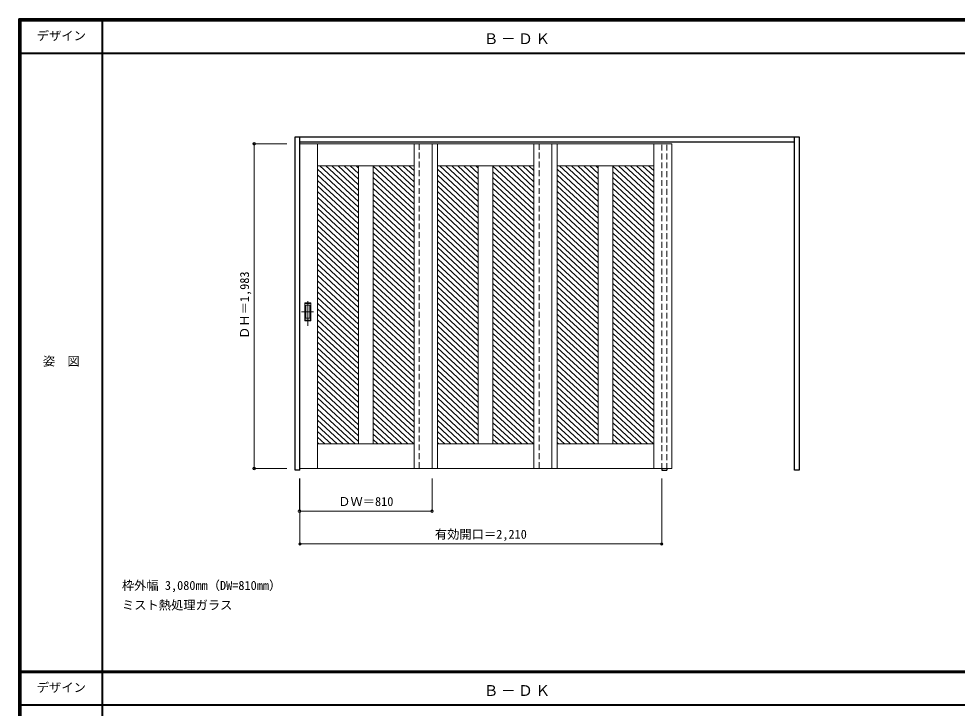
# Model space of a CAD drawing. Units: millimetres, scale not verified. Extents: x -6000 to 5700, y -4307 to 4175.
# Drawn here: x -6000 to -267, y -36 to 4175 of the extents above; entities that cross this region are included whole.
import ezdxf
from ezdxf.enums import TextEntityAlignment as Align

# ---------------------------------------------------------------- set-up
doc = ezdxf.new("R2010")
doc.units = ezdxf.units.MM
doc.header["$LTSCALE"] = 30
doc.header["$PDMODE"] = 32
doc.header["$PDSIZE"] = 15
doc.linetypes.add('CHAIN1', pattern=[8, 5, -1, 1, -1])
doc.linetypes.add('DASHED1', pattern=[1.8, 1.2, -0.6])
for name, color, linetype, lineweight in [('0-2_扉', 7, 'Continuous', 18), ('0-4_枠', 3, 'Continuous', 25), ('0-6_引手', 7, 'Continuous', 18), ('0-A_文字', 7, 'Continuous', 18), ('0-B_寸法', 7, 'Continuous', 9), ('0-C_ハッチ', 4, 'Continuous', 9), ('F-1_枠', 6, 'Continuous', 40)]:
    doc.layers.add(name, color=color, linetype=linetype, lineweight=lineweight)
doc.layers.add('F-A_文字', color=7, linetype='Continuous')
doc.styles.add('ＭＳ ゴシック', font='')
doc.styles.get('ＭＳ ゴシック').set_extended_font_data('MS Gothic')

msp = doc.modelspace()

# ---------------------------------------------------------------- linework, layer by layer
at = {"layer": '0-2_扉', "color": 4, "linetype": 'DASHED1', "lineweight": 9}
for p, q in [((-4285, 3411.5), (-4282, 3411.5)), ((-4285, 1428.5), (-4285, 3411.5)), ((-3553, 3411.5), (-3553, 1428.5)), ((-2821, 3411.5), (-2821, 1428.5)), ((-2821, 3411.5), (-2821, 1428.5)), ((-4282, 1428.5), (-4285, 1428.5))]:
    msp.add_line(p, q, dxfattribs=at)
at = {"layer": '0-2_扉'}
for p, q in [((-3475, 3411.5), (-4282, 3411.5)), ((-4175, 3411.5), (-4175, 1428.5)), ((-3585, 3411.5), (-3585, 1428.5)), ((-2743, 3411.5), (-3550, 3411.5)), ((-3475, 3411.5), (-3475, 1428.5)), ((-3443, 3411.5), (-3443, 1428.5)), ((-2853, 3411.5), (-2853, 1428.5)), ((-2011, 3411.5), (-2818, 3411.5)), ((-2743, 3411.5), (-2743, 1428.5)), ((-2711, 3411.5), (-2711, 1428.5)), ((-2121, 3411.5), (-2121, 1428.5)), ((-2011, 3411.5), (-2011, 1428.5)), ((-3585, 3276.5), (-4175, 3276.5)), ((-3925, 3276.5), (-3925, 1578.5)), ((-3835, 3276.5), (-3835, 1578.5)), ((-2853, 3276.5), (-3443, 3276.5)), ((-3193, 3276.5), (-3193, 1578.5)), ((-3103, 3276.5), (-3103, 1578.5)), ((-2121, 3276.5), (-2711, 3276.5)), ((-2461, 3276.5), (-2461, 1578.5)), ((-2371, 3276.5), (-2371, 1578.5)), ((-3585, 1578.5), (-4175, 1578.5)), ((-2853, 1578.5), (-3443, 1578.5)), ((-2121, 1578.5), (-2711, 1578.5)), ((-3475, 1428.5), (-4282, 1428.5)), ((-2743, 1428.5), (-3550, 1428.5)), ((-2011, 1428.5), (-2818, 1428.5))]:
    msp.add_line(p, q, dxfattribs=at)
at = {"layer": '0-4_枠'}
for p, q in [((-4282, 1418), (-4282, 3453)), ((-1262, 1418), (-1262, 3453)), ((-4282, 3423), (-1262, 3423)), ((-2072, 1428.5), (-2072, 1418)), ((-2072, 1418), (-2042, 1418)), ((-2042, 1428.5), (-2042, 1418)), ((-1232, 1418), (-1262, 1418))]:
    msp.add_line(p, q, dxfattribs=at)
at = {"layer": '0-4_枠', "color": 4, "linetype": 'DASHED1', "lineweight": 9}
for p, q in [((-2072, 1426), (-2072, 3423)), ((-2042, 1426), (-2042, 3423))]:
    msp.add_line(p, q, dxfattribs=at)
at = {"layer": '0-4_枠'}
for points in [[(-4282, 1418), (-4312, 1418), (-4312, 3453)], [(-4312, 3453), (-1232, 3453), (-1232, 1418)]]:
    msp.add_lwpolyline(points, dxfattribs=at)
at = {"layer": '0-6_引手', "linetype": 'CHAIN1'}
for p, q in [((-4234, 2300.77), (-4234, 2471.62)), ((-4272.07, 2386), (-4199.56, 2386))]:
    msp.add_line(p, q, dxfattribs=at)
at = {"layer": '0-6_引手'}
for p, q in [((-4253, 2441), (-4215, 2441)), ((-4253, 2331), (-4253, 2441)), ((-4246.5, 2425), (-4221.5, 2425)), ((-4246.5, 2347), (-4246.5, 2425)), ((-4221.5, 2347), (-4221.5, 2425)), ((-4215, 2331), (-4215, 2441)), ((-4253, 2331), (-4215, 2331)), ((-4246.5, 2347), (-4221.5, 2347))]:
    msp.add_line(p, q, dxfattribs=at)
at = {"layer": '0-6_引手', "linetype": 'DASHED1'}
for p, q in [((-4218, 2335), (-4218, 2437)), ((-4250, 2335), (-4218, 2335))]:
    msp.add_line(p, q, dxfattribs=at)
msp.add_lwpolyline([(-4250, 2335), (-4250, 2437), (-4218, 2437)], dxfattribs=at)
at = {"layer": '0-B_寸法', "color": 4}
for p, q in [((-4562, 3411.5), (-4562, 1428.5)), ((-4562, 3411.5), (-4362, 3411.5)), ((-4562, 1428.5), (-4362, 1428.5)), ((-4285, 1168), (-4285, 1368)), ((-4282, 968), (-4282, 1368)), ((-3475, 1168), (-3475, 1368)), ((-2072, 968), (-2072, 1368)), ((-4285, 1168), (-3475, 1168)), ((-4282, 968), (-2072, 968))]:
    msp.add_line(p, q, dxfattribs=at)
at = {"layer": '0-B_寸法'}
for p in [(-4562, 3411.5), (-4562, 1428.5), (-4285, 1168), (-3475, 1168), (-4282, 968), (-2072, 968)]:
    msp.add_point(p, dxfattribs=at)
at = {"layer": '0-C_ハッチ'}
for p, q in [((-4160.1, 3276.5), (-3925, 3058.82)), ((-4123.3, 3276.5), (-3925, 3092.89)), ((-4086.5, 3276.5), (-3925, 3126.96)), ((-4049.71, 3276.5), (-3925, 3161.03)), ((-4012.91, 3276.5), (-3925, 3195.1)), ((-3976.11, 3276.5), (-3925, 3229.17)), ((-3939.32, 3276.5), (-3925, 3263.25)), ((-3837.13, 3276.5), (-3585, 3043.05)), ((-3800.33, 3276.5), (-3585, 3077.12)), ((-3763.53, 3276.5), (-3585, 3111.19)), ((-3726.74, 3276.5), (-3585, 3145.26)), ((-3689.94, 3276.5), (-3585, 3179.33)), ((-3653.14, 3276.5), (-3585, 3213.4)), ((-3616.35, 3276.5), (-3585, 3247.47)), ((-3428.1, 3276.5), (-3193, 3058.82)), ((-3391.3, 3276.5), (-3193, 3092.89)), ((-3354.5, 3276.5), (-3193, 3126.96)), ((-3317.71, 3276.5), (-3193, 3161.03)), ((-3280.91, 3276.5), (-3193, 3195.1)), ((-3244.11, 3276.5), (-3193, 3229.17)), ((-3207.32, 3276.5), (-3193, 3263.25)), ((-3105.13, 3276.5), (-2853, 3043.05)), ((-3068.33, 3276.5), (-2853, 3077.12)), ((-3031.53, 3276.5), (-2853, 3111.19)), ((-2994.74, 3276.5), (-2853, 3145.26)), ((-2957.94, 3276.5), (-2853, 3179.33)), ((-2921.14, 3276.5), (-2853, 3213.4)), ((-2884.35, 3276.5), (-2853, 3247.47)), ((-2696.1, 3276.5), (-2461, 3058.82)), ((-2659.3, 3276.5), (-2461, 3092.89)), ((-2622.5, 3276.5), (-2461, 3126.96)), ((-2585.71, 3276.5), (-2461, 3161.03)), ((-2548.91, 3276.5), (-2461, 3195.1)), ((-2512.11, 3276.5), (-2461, 3229.17)), ((-2475.32, 3276.5), (-2461, 3263.25)), ((-2373.13, 3276.5), (-2121, 3043.05)), ((-2336.33, 3276.5), (-2121, 3077.12)), ((-2299.53, 3276.5), (-2121, 3111.19)), ((-2262.74, 3276.5), (-2121, 3145.26)), ((-2225.94, 3276.5), (-2121, 3179.33)), ((-2189.14, 3276.5), (-2121, 3213.4)), ((-2152.35, 3276.5), (-2121, 3247.47)), ((-4175, 3256.23), (-3925, 3024.75)), ((-4175, 3222.16), (-3925, 2990.68)), ((-3835, 3240.46), (-3585, 3008.98)), ((-3443, 3256.23), (-3193, 3024.75)), ((-3443, 3222.16), (-3193, 2990.68)), ((-3103, 3240.46), (-2853, 3008.98)), ((-2711, 3256.23), (-2461, 3024.75)), ((-2711, 3222.16), (-2461, 2990.68)), ((-2371, 3240.46), (-2121, 3008.98)), ((-4175, 3188.09), (-3925, 2956.61)), ((-4175, 3154.02), (-3925, 2922.54)), ((-3835, 3206.39), (-3585, 2974.91)), ((-3835, 3172.32), (-3585, 2940.84)), ((-3443, 3188.09), (-3193, 2956.61)), ((-3443, 3154.02), (-3193, 2922.54)), ((-3103, 3206.39), (-2853, 2974.91)), ((-3103, 3172.32), (-2853, 2940.84)), ((-2711, 3188.09), (-2461, 2956.61)), ((-2711, 3154.02), (-2461, 2922.54)), ((-2371, 3206.39), (-2121, 2974.91)), ((-2371, 3172.32), (-2121, 2940.84)), ((-4175, 3119.95), (-3925, 2888.46)), ((-3835, 3138.25), (-3585, 2906.76)), ((-3835, 3104.17), (-3585, 2872.69)), ((-3443, 3119.95), (-3193, 2888.46)), ((-3103, 3138.25), (-2853, 2906.76)), ((-3103, 3104.17), (-2853, 2872.69)), ((-2711, 3119.95), (-2461, 2888.46)), ((-2371, 3138.25), (-2121, 2906.76)), ((-2371, 3104.17), (-2121, 2872.69)), ((-4175, 3085.87), (-3925, 2854.39)), ((-4175, 3051.8), (-3925, 2820.32)), ((-3835, 3070.1), (-3585, 2838.62)), ((-3443, 3085.87), (-3193, 2854.39)), ((-3443, 3051.8), (-3193, 2820.32)), ((-3103, 3070.1), (-2853, 2838.62)), ((-2711, 3085.87), (-2461, 2854.39)), ((-2711, 3051.8), (-2461, 2820.32)), ((-2371, 3070.1), (-2121, 2838.62)), ((-4175, 3017.73), (-3925, 2786.25)), ((-4175, 2983.66), (-3925, 2752.18)), ((-3835, 3036.03), (-3585, 2804.55)), ((-3835, 3001.96), (-3585, 2770.48)), ((-3443, 3017.73), (-3193, 2786.25)), ((-3443, 2983.66), (-3193, 2752.18)), ((-3103, 3036.03), (-2853, 2804.55)), ((-3103, 3001.96), (-2853, 2770.48)), ((-2711, 3017.73), (-2461, 2786.25)), ((-2711, 2983.66), (-2461, 2752.18)), ((-2371, 3036.03), (-2121, 2804.55)), ((-2371, 3001.96), (-2121, 2770.48)), ((-4175, 2949.59), (-3925, 2718.11)), ((-3835, 2967.89), (-3585, 2736.41)), ((-3835, 2933.82), (-3585, 2702.34)), ((-3443, 2949.59), (-3193, 2718.11)), ((-3103, 2967.89), (-2853, 2736.41)), ((-3103, 2933.82), (-2853, 2702.34)), ((-2711, 2949.59), (-2461, 2718.11)), ((-2371, 2967.89), (-2121, 2736.41)), ((-2371, 2933.82), (-2121, 2702.34)), ((-4175, 2915.52), (-3925, 2684.04)), ((-4175, 2881.45), (-3925, 2649.97)), ((-3835, 2899.75), (-3585, 2668.27)), ((-3443, 2915.52), (-3193, 2684.04)), ((-3443, 2881.45), (-3193, 2649.97)), ((-3103, 2899.75), (-2853, 2668.27)), ((-2711, 2915.52), (-2461, 2684.04)), ((-2711, 2881.45), (-2461, 2649.97)), ((-2371, 2899.75), (-2121, 2668.27)), ((-4175, 2847.38), (-3925, 2615.9)), ((-4175, 2813.31), (-3925, 2581.82)), ((-3835, 2865.68), (-3585, 2634.2)), ((-3835, 2831.61), (-3585, 2600.12)), ((-3443, 2847.38), (-3193, 2615.9)), ((-3443, 2813.31), (-3193, 2581.82)), ((-3103, 2865.68), (-2853, 2634.2)), ((-3103, 2831.61), (-2853, 2600.12)), ((-2711, 2847.38), (-2461, 2615.9)), ((-2711, 2813.31), (-2461, 2581.82)), ((-2371, 2865.68), (-2121, 2634.2)), ((-2371, 2831.61), (-2121, 2600.12)), ((-4175, 2779.24), (-3925, 2547.75)), ((-3835, 2797.54), (-3585, 2566.05)), ((-3835, 2763.46), (-3585, 2531.98)), ((-3443, 2779.24), (-3193, 2547.75)), ((-3103, 2797.54), (-2853, 2566.05)), ((-3103, 2763.46), (-2853, 2531.98)), ((-2711, 2779.24), (-2461, 2547.75)), ((-2371, 2797.54), (-2121, 2566.05)), ((-2371, 2763.46), (-2121, 2531.98)), ((-4175, 2745.16), (-3925, 2513.68)), ((-4175, 2711.09), (-3925, 2479.61)), ((-3835, 2729.39), (-3585, 2497.91)), ((-3835, 2695.32), (-3585, 2463.84)), ((-3443, 2745.16), (-3193, 2513.68)), ((-3443, 2711.09), (-3193, 2479.61)), ((-3103, 2729.39), (-2853, 2497.91)), ((-3103, 2695.32), (-2853, 2463.84)), ((-2711, 2745.16), (-2461, 2513.68)), ((-2711, 2711.09), (-2461, 2479.61)), ((-2371, 2729.39), (-2121, 2497.91)), ((-2371, 2695.32), (-2121, 2463.84)), ((-4175, 2677.02), (-3925, 2445.54)), ((-4175, 2642.95), (-3925, 2411.47)), ((-3835, 2661.25), (-3585, 2429.77)), ((-3443, 2677.02), (-3193, 2445.54)), ((-3443, 2642.95), (-3193, 2411.47)), ((-3103, 2661.25), (-2853, 2429.77)), ((-2711, 2677.02), (-2461, 2445.54)), ((-2711, 2642.95), (-2461, 2411.47)), ((-2371, 2661.25), (-2121, 2429.77)), ((-4175, 2608.88), (-3925, 2377.4)), ((-3835, 2627.18), (-3585, 2395.7)), ((-3835, 2593.11), (-3585, 2361.63)), ((-3443, 2608.88), (-3193, 2377.4)), ((-3103, 2627.18), (-2853, 2395.7)), ((-3103, 2593.11), (-2853, 2361.63)), ((-2711, 2608.88), (-2461, 2377.4)), ((-2371, 2627.18), (-2121, 2395.7)), ((-2371, 2593.11), (-2121, 2361.63)), ((-4175, 2574.81), (-3925, 2343.33)), ((-4175, 2540.74), (-3925, 2309.26)), ((-3835, 2559.04), (-3585, 2327.56)), ((-3835, 2524.97), (-3585, 2293.49)), ((-3443, 2574.81), (-3193, 2343.33)), ((-3443, 2540.74), (-3193, 2309.26)), ((-3103, 2559.04), (-2853, 2327.56)), ((-3103, 2524.97), (-2853, 2293.49)), ((-2711, 2574.81), (-2461, 2343.33)), ((-2711, 2540.74), (-2461, 2309.26)), ((-2371, 2559.04), (-2121, 2327.56)), ((-2371, 2524.97), (-2121, 2293.49)), ((-4175, 2506.67), (-3925, 2275.19)), ((-4175, 2472.6), (-3925, 2241.11)), ((-3835, 2490.9), (-3585, 2259.41)), ((-3443, 2506.67), (-3193, 2275.19)), ((-3443, 2472.6), (-3193, 2241.11)), ((-3103, 2490.9), (-2853, 2259.41)), ((-2711, 2506.67), (-2461, 2275.19)), ((-2711, 2472.6), (-2461, 2241.11)), ((-2371, 2490.9), (-2121, 2259.41)), ((-4175, 2438.52), (-3925, 2207.04)), ((-3835, 2456.82), (-3585, 2225.34)), ((-3835, 2422.75), (-3585, 2191.27)), ((-3443, 2438.52), (-3193, 2207.04)), ((-3103, 2456.82), (-2853, 2225.34)), ((-3103, 2422.75), (-2853, 2191.27)), ((-2711, 2438.52), (-2461, 2207.04)), ((-2371, 2456.82), (-2121, 2225.34)), ((-2371, 2422.75), (-2121, 2191.27)), ((-4175, 2404.45), (-3925, 2172.97)), ((-4175, 2370.38), (-3925, 2138.9)), ((-3835, 2388.68), (-3585, 2157.2)), ((-3835, 2354.61), (-3585, 2123.13)), ((-3443, 2404.45), (-3193, 2172.97)), ((-3443, 2370.38), (-3193, 2138.9)), ((-3103, 2388.68), (-2853, 2157.2)), ((-3103, 2354.61), (-2853, 2123.13)), ((-2711, 2404.45), (-2461, 2172.97)), ((-2711, 2370.38), (-2461, 2138.9)), ((-2371, 2388.68), (-2121, 2157.2)), ((-2371, 2354.61), (-2121, 2123.13)), ((-4175, 2336.31), (-3925, 2104.83)), ((-4175, 2302.24), (-3925, 2070.76)), ((-3835, 2320.54), (-3585, 2089.06)), ((-3443, 2336.31), (-3193, 2104.83)), ((-3443, 2302.24), (-3193, 2070.76)), ((-3103, 2320.54), (-2853, 2089.06)), ((-2711, 2336.31), (-2461, 2104.83)), ((-2711, 2302.24), (-2461, 2070.76)), ((-2371, 2320.54), (-2121, 2089.06)), ((-4175, 2268.17), (-3925, 2036.69)), ((-3835, 2286.47), (-3585, 2054.99)), ((-3835, 2252.4), (-3585, 2020.92)), ((-3443, 2268.17), (-3193, 2036.69)), ((-3103, 2286.47), (-2853, 2054.99)), ((-3103, 2252.4), (-2853, 2020.92)), ((-2711, 2268.17), (-2461, 2036.69)), ((-2371, 2286.47), (-2121, 2054.99)), ((-2371, 2252.4), (-2121, 2020.92)), ((-4175, 2234.1), (-3925, 2002.62)), ((-4175, 2200.03), (-3925, 1968.55)), ((-3835, 2218.33), (-3585, 1986.85)), ((-3835, 2184.26), (-3585, 1952.77)), ((-3443, 2234.1), (-3193, 2002.62)), ((-3443, 2200.03), (-3193, 1968.55)), ((-3103, 2218.33), (-2853, 1986.85)), ((-3103, 2184.26), (-2853, 1952.77)), ((-2711, 2234.1), (-2461, 2002.62)), ((-2711, 2200.03), (-2461, 1968.55)), ((-2371, 2218.33), (-2121, 1986.85)), ((-2371, 2184.26), (-2121, 1952.77)), ((-4175, 2165.96), (-3925, 1934.47)), ((-4175, 2131.89), (-3925, 1900.4)), ((-3835, 2150.19), (-3585, 1918.7)), ((-3443, 2165.96), (-3193, 1934.47)), ((-3443, 2131.89), (-3193, 1900.4)), ((-3103, 2150.19), (-2853, 1918.7)), ((-2711, 2165.96), (-2461, 1934.47)), ((-2711, 2131.89), (-2461, 1900.4)), ((-2371, 2150.19), (-2121, 1918.7)), ((-4175, 2097.81), (-3925, 1866.33)), ((-3835, 2116.11), (-3585, 1884.63)), ((-3835, 2082.04), (-3585, 1850.56)), ((-3443, 2097.81), (-3193, 1866.33)), ((-3103, 2116.11), (-2853, 1884.63)), ((-3103, 2082.04), (-2853, 1850.56)), ((-2711, 2097.81), (-2461, 1866.33)), ((-2371, 2116.11), (-2121, 1884.63)), ((-2371, 2082.04), (-2121, 1850.56)), ((-4175, 2063.74), (-3925, 1832.26)), ((-4175, 2029.67), (-3925, 1798.19)), ((-3835, 2047.97), (-3585, 1816.49)), ((-3835, 2013.9), (-3585, 1782.42)), ((-3443, 2063.74), (-3193, 1832.26)), ((-3443, 2029.67), (-3193, 1798.19)), ((-3103, 2047.97), (-2853, 1816.49)), ((-3103, 2013.9), (-2853, 1782.42)), ((-2711, 2063.74), (-2461, 1832.26)), ((-2711, 2029.67), (-2461, 1798.19)), ((-2371, 2047.97), (-2121, 1816.49)), ((-2371, 2013.9), (-2121, 1782.42)), ((-4175, 1995.6), (-3925, 1764.12)), ((-4175, 1961.53), (-3925, 1730.05)), ((-3835, 1979.83), (-3585, 1748.35)), ((-3443, 1995.6), (-3193, 1764.12)), ((-3443, 1961.53), (-3193, 1730.05)), ((-3103, 1979.83), (-2853, 1748.35)), ((-2711, 1995.6), (-2461, 1764.12)), ((-2711, 1961.53), (-2461, 1730.05)), ((-2371, 1979.83), (-2121, 1748.35)), ((-4175, 1927.46), (-3925, 1695.98)), ((-4175, 1893.39), (-3925, 1661.91)), ((-3835, 1945.76), (-3585, 1714.28)), ((-3835, 1911.69), (-3585, 1680.21)), ((-3443, 1927.46), (-3193, 1695.98)), ((-3443, 1893.39), (-3193, 1661.91)), ((-3103, 1945.76), (-2853, 1714.28)), ((-3103, 1911.69), (-2853, 1680.21)), ((-2711, 1927.46), (-2461, 1695.98)), ((-2711, 1893.39), (-2461, 1661.91)), ((-2371, 1945.76), (-2121, 1714.28)), ((-2371, 1911.69), (-2121, 1680.21)), ((-4175, 1859.32), (-3925, 1627.84)), ((-3835, 1877.62), (-3585, 1646.14)), ((-3835, 1843.55), (-3585, 1612.06)), ((-3443, 1859.32), (-3193, 1627.84)), ((-3103, 1877.62), (-2853, 1646.14)), ((-3103, 1843.55), (-2853, 1612.06)), ((-2711, 1859.32), (-2461, 1627.84)), ((-2371, 1877.62), (-2121, 1646.14)), ((-2371, 1843.55), (-2121, 1612.06)), ((-4175, 1825.25), (-3925, 1593.76)), ((-4175, 1791.17), (-3945.31, 1578.5)), ((-3835, 1809.47), (-3585, 1577.99)), ((-3443, 1825.25), (-3193, 1593.76)), ((-3443, 1791.17), (-3213.31, 1578.5)), ((-3103, 1809.47), (-2853, 1577.99)), ((-2711, 1825.25), (-2461, 1593.76)), ((-2711, 1791.17), (-2481.31, 1578.5)), ((-2371, 1809.47), (-2121, 1577.99)), ((-4175, 1757.1), (-3982.11, 1578.5)), ((-4175, 1723.03), (-4018.91, 1578.5)), ((-3835, 1775.4), (-3622.34, 1578.5)), ((-3835, 1741.33), (-3659.14, 1578.5)), ((-3443, 1757.1), (-3250.11, 1578.5)), ((-3443, 1723.03), (-3286.91, 1578.5)), ((-3103, 1775.4), (-2890.34, 1578.5)), ((-3103, 1741.33), (-2927.14, 1578.5)), ((-2711, 1757.1), (-2518.11, 1578.5)), ((-2711, 1723.03), (-2554.91, 1578.5)), ((-2371, 1775.4), (-2158.34, 1578.5)), ((-2371, 1741.33), (-2195.14, 1578.5)), ((-4175, 1688.96), (-4055.7, 1578.5)), ((-3835, 1707.26), (-3695.94, 1578.5)), ((-3835, 1673.19), (-3732.73, 1578.5)), ((-3443, 1688.96), (-3323.7, 1578.5)), ((-3103, 1707.26), (-2963.94, 1578.5)), ((-3103, 1673.19), (-3000.73, 1578.5)), ((-2711, 1688.96), (-2591.7, 1578.5)), ((-2371, 1707.26), (-2231.94, 1578.5)), ((-2371, 1673.19), (-2268.73, 1578.5)), ((-4175, 1654.89), (-4092.5, 1578.5)), ((-4175, 1620.82), (-4129.3, 1578.5)), ((-3835, 1639.12), (-3769.53, 1578.5)), ((-3443, 1654.89), (-3360.5, 1578.5)), ((-3443, 1620.82), (-3397.3, 1578.5)), ((-3103, 1639.12), (-3037.53, 1578.5)), ((-2711, 1654.89), (-2628.5, 1578.5)), ((-2711, 1620.82), (-2665.3, 1578.5)), ((-2371, 1639.12), (-2305.53, 1578.5)), ((-4175, 1586.75), (-4166.09, 1578.5)), ((-3835, 1605.05), (-3806.33, 1578.5)), ((-3443, 1586.75), (-3434.09, 1578.5)), ((-3103, 1605.05), (-3074.33, 1578.5)), ((-2711, 1586.75), (-2702.09, 1578.5)), ((-2371, 1605.05), (-2342.33, 1578.5))]:
    msp.add_line(p, q, dxfattribs=at)
at = {"layer": 'F-1_枠'}
for p, q in [((-6000, 4175), (5700, 4175)), ((-6000, 4175), (-6000, -4205)), ((-6000, 4170), (5700, 4170)), ((-6000, 4165), (5700, 4165)), ((-5995, 4175), (-5995, -4205)), ((-5990, 4175), (-5990, -4205)), ((-5490, 4175), (-5490, -3790)), ((-6000, 3965), (5700, 3965)), ((-6000, 190.5), (5700, 190.5)), ((-6000, 187.5), (5700, 187.5)), ((-6000, 184.5), (5700, 184.5)), ((-6000, -15.5), (5700, -15.5))]:
    msp.add_line(p, q, dxfattribs=at)

# ---------------------------------------------------------------- texts
at = {"layer": '0-A_文字', "style": 'ＭＳ ゴシック'}
for s, p in [('枠外幅 3,080mm（DW=810mm）', (-5370, 670.5)), ('ミスト熱処理ガラス', (-5370, 550.5))]:
    msp.add_text(s, height=54.99, dxfattribs=at).set_placement(p, align=Align.BOTTOM_LEFT)
at = {"layer": '0-A_文字', "char_height": 65.98, "attachment_point": 7, "style": 'ＭＳ ゴシック'}
for insert in [(-3160, 4020), (-3160, 39.5)]:
    msp.add_mtext('\\T1.17;Ｂ－ＤＫ', dxfattribs=dict(at, insert=insert))
at = {"layer": '0-B_寸法', "style": 'ＭＳ ゴシック'}
msp.add_text('ＤＨ＝1,983', height=54.99, rotation=90, dxfattribs=at).set_placement((-4577, 2219.75), align=Align.BOTTOM_LEFT)
for s, p in [('ＤＷ＝810', (-4048.75, 1183)), ('有効開口＝2,210', (-3458.25, 983))]:
    msp.add_text(s, height=54.99, dxfattribs=at).set_placement(p, align=Align.BOTTOM_LEFT)
at = {"layer": 'F-A_文字', "style": 'ＭＳ ゴシック'}
for s, p in [('デザイン', (-5890, 4027.5)), ('姿\u3000図', (-5852.5, 2040.25)), ('デザイン', (-5890, 47))]:
    msp.add_text(s, height=54.99, dxfattribs=at).set_placement(p, align=Align.BOTTOM_LEFT)

doc.saveas('drawing.dxf')
